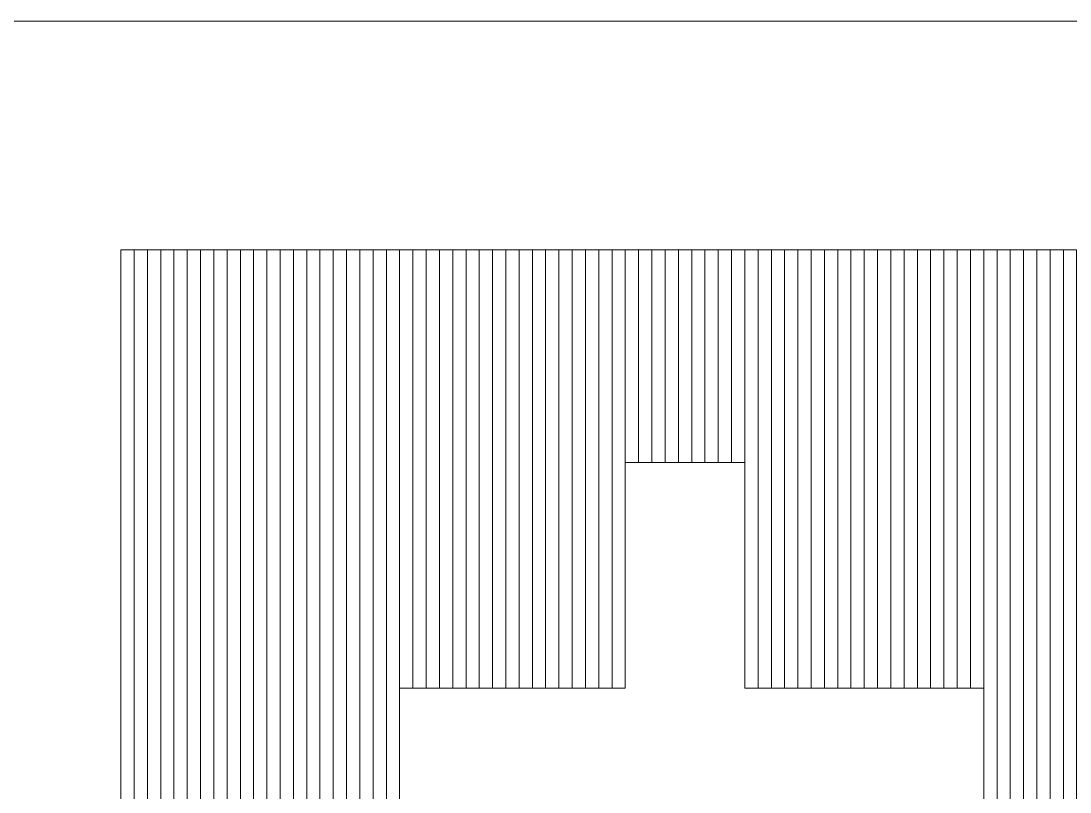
# Model space of a CAD drawing. Header units: millimetres. Extents: x -86 to 67, y -55 to 52.
# Drawn here: x -43.457 to -41.449, y 33.259 to 34.734 of the extents above; entities that cross this region are included whole.
import ezdxf

# ---------------------------------------------------------------- set-up
doc = ezdxf.new("R2010")
doc.units = ezdxf.units.MM
doc.header["$MEASUREMENT"] = 0
doc.layers.add('BG_OUTLINE', color=7, linetype='Continuous')
doc.layers.add('MA_PEN3', color=7, linetype='Continuous')

msp = doc.modelspace()

# ---------------------------------------------------------------- linework, layer by layer
at = {"layer": 'BG_OUTLINE', "color": 3, "lineweight": 9}
msp.add_open_spline([(-60.0926, 34.7331), (-60.0926, 34.7331), (63.7724, 34.7331), (63.7724, 34.7331), (63.7724, 34.7331), (64.585, 34.7336), (65.3646, 34.4113), (65.9396, 33.837), (65.9396, 33.837), (66.5146, 33.2627), (66.8379, 32.4797), (66.8384, 31.667), (66.8384, 31.667), (66.8384, 31.667), (66.8412, -52.28), (66.8412, -52.28), (66.8412, -52.28), (66.8412, -52.28), (66.8384, -52.1933), (66.8384, -52.1933), (66.8384, -52.1933), (66.8389, -53.006), (66.5166, -53.7856), (65.9424, -54.3606), (65.9424, -54.3606), (65.3681, -54.9356), (64.585, -55.2589), (63.7724, -55.2594), (63.7724, -55.2594), (63.7724, -55.2594), (-60.1869, -55.2594), (-60.1869, -55.2594), (-60.1869, -55.2594), (-60.1869, -55.2594), (-60.0853, -55.2518), (-60.0853, -55.2518), (-60.0853, -55.2518), (-60.8979, -55.2523), (-61.6775, -54.9299), (-62.2525, -54.3557), (-62.2525, -54.3557), (-62.8275, -53.7814), (-63.1508, -52.9984), (-63.1513, -52.1857), (-63.1513, -52.1857), (-63.1513, -52.1857), (-63.1587, 31.667), (-63.1587, 31.667), (-63.1587, 31.667), (-63.1592, 32.4797), (-62.8369, 33.2593), (-62.2626, 33.8343), (-62.2626, 33.8343), (-61.6883, 34.4093), (-60.9053, 34.7326), (-60.0926, 34.7331)], degree=3, knots=[0, 0, 0, 0, 0.071429, 0.071429, 0.071429, 0.071429, 0.142857, 0.142857, 0.142857, 0.142857, 0.214286, 0.214286, 0.214286, 0.214286, 0.285714, 0.285714, 0.285714, 0.285714, 0.357143, 0.357143, 0.357143, 0.357143, 0.428571, 0.428571, 0.428571, 0.428571, 0.5, 0.5, 0.5, 0.5, 0.571429, 0.571429, 0.571429, 0.571429, 0.642857, 0.642857, 0.642857, 0.642857, 0.714286, 0.714286, 0.714286, 0.714286, 0.785714, 0.785714, 0.785714, 0.785714, 0.857143, 0.857143, 0.857143, 0.857143, 0.928571, 0.928571, 0.928571, 0.928571, 1, 1, 1, 1], dxfattribs=at)
at = {"layer": 'MA_PEN3', "color": 5, "lineweight": 9}
for points in [[(-43.2654, 34.2959), (-43.2654, 34.2959), (-43.24, 34.2959), (-43.24, 34.2959), (-43.24, 34.2959), (-43.24, 34.2959), (-43.24, 25.9647), (-43.24, 25.9647), (-43.24, 25.9647), (-43.24, 25.9647), (-43.2654, 25.9647), (-43.2654, 25.9647), (-43.2654, 25.9647), (-43.2654, 25.9647), (-43.2654, 34.2959), (-43.2654, 34.2959)], [(-43.24, 34.2959), (-43.24, 34.2959), (-43.2146, 34.2959), (-43.2146, 34.2959), (-43.2146, 34.2959), (-43.2146, 34.2959), (-43.2146, 25.9647), (-43.2146, 25.9647), (-43.2146, 25.9647), (-43.2146, 25.9647), (-43.24, 25.9647), (-43.24, 25.9647), (-43.24, 25.9647), (-43.24, 25.9647), (-43.24, 34.2959), (-43.24, 34.2959)], [(-43.2146, 34.2959), (-43.2146, 34.2959), (-43.1892, 34.2959), (-43.1892, 34.2959), (-43.1892, 34.2959), (-43.1892, 34.2959), (-43.1892, 25.9647), (-43.1892, 25.9647), (-43.1892, 25.9647), (-43.1892, 25.9647), (-43.2146, 25.9647), (-43.2146, 25.9647), (-43.2146, 25.9647), (-43.2146, 25.9647), (-43.2146, 34.2959), (-43.2146, 34.2959)], [(-43.1892, 34.2959), (-43.1892, 34.2959), (-43.1638, 34.2959), (-43.1638, 34.2959), (-43.1638, 34.2959), (-43.1638, 34.2959), (-43.1638, 25.9647), (-43.1638, 25.9647), (-43.1638, 25.9647), (-43.1638, 25.9647), (-43.1892, 25.9647), (-43.1892, 25.9647), (-43.1892, 25.9647), (-43.1892, 25.9647), (-43.1892, 34.2959), (-43.1892, 34.2959)], [(-43.1638, 34.2959), (-43.1638, 34.2959), (-43.1384, 34.2959), (-43.1384, 34.2959), (-43.1384, 34.2959), (-43.1384, 34.2959), (-43.1384, 25.9647), (-43.1384, 25.9647), (-43.1384, 25.9647), (-43.1384, 25.9647), (-43.1638, 25.9647), (-43.1638, 25.9647), (-43.1638, 25.9647), (-43.1638, 25.9647), (-43.1638, 34.2959), (-43.1638, 34.2959)], [(-43.1384, 34.2959), (-43.1384, 34.2959), (-43.113, 34.2959), (-43.113, 34.2959), (-43.113, 34.2959), (-43.113, 34.2959), (-43.113, 25.9647), (-43.113, 25.9647), (-43.113, 25.9647), (-43.113, 25.9647), (-43.1384, 25.9647), (-43.1384, 25.9647), (-43.1384, 25.9647), (-43.1384, 25.9647), (-43.1384, 34.2959), (-43.1384, 34.2959)], [(-43.113, 34.2959), (-43.113, 34.2959), (-43.0876, 34.2959), (-43.0876, 34.2959), (-43.0876, 34.2959), (-43.0876, 34.2959), (-43.0876, 25.9647), (-43.0876, 25.9647), (-43.0876, 25.9647), (-43.0876, 25.9647), (-43.113, 25.9647), (-43.113, 25.9647), (-43.113, 25.9647), (-43.113, 25.9647), (-43.113, 34.2959), (-43.113, 34.2959)], [(-43.0876, 34.2959), (-43.0876, 34.2959), (-43.0622, 34.2959), (-43.0622, 34.2959), (-43.0622, 34.2959), (-43.0622, 34.2959), (-43.0622, 25.9647), (-43.0622, 25.9647), (-43.0622, 25.9647), (-43.0622, 25.9647), (-43.0876, 25.9647), (-43.0876, 25.9647), (-43.0876, 25.9647), (-43.0876, 25.9647), (-43.0876, 34.2959), (-43.0876, 34.2959)], [(-43.0622, 34.2959), (-43.0622, 34.2959), (-43.0368, 34.2959), (-43.0368, 34.2959), (-43.0368, 34.2959), (-43.0368, 34.2959), (-43.0368, 25.9647), (-43.0368, 25.9647), (-43.0368, 25.9647), (-43.0368, 25.9647), (-43.0622, 25.9647), (-43.0622, 25.9647), (-43.0622, 25.9647), (-43.0622, 25.9647), (-43.0622, 34.2959), (-43.0622, 34.2959)], [(-43.0368, 34.2959), (-43.0368, 34.2959), (-43.0114, 34.2959), (-43.0114, 34.2959), (-43.0114, 34.2959), (-43.0114, 34.2959), (-43.0114, 25.9647), (-43.0114, 25.9647), (-43.0114, 25.9647), (-43.0114, 25.9647), (-43.0368, 25.9647), (-43.0368, 25.9647), (-43.0368, 25.9647), (-43.0368, 25.9647), (-43.0368, 34.2959), (-43.0368, 34.2959)], [(-43.0114, 34.2959), (-43.0114, 34.2959), (-42.986, 34.2959), (-42.986, 34.2959), (-42.986, 34.2959), (-42.986, 34.2959), (-42.986, 25.9647), (-42.986, 25.9647), (-42.986, 25.9647), (-42.986, 25.9647), (-43.0114, 25.9647), (-43.0114, 25.9647), (-43.0114, 25.9647), (-43.0114, 25.9647), (-43.0114, 34.2959), (-43.0114, 34.2959)], [(-42.986, 34.2959), (-42.986, 34.2959), (-42.9606, 34.2959), (-42.9606, 34.2959), (-42.9606, 34.2959), (-42.9606, 34.2959), (-42.9606, 25.9647), (-42.9606, 25.9647), (-42.9606, 25.9647), (-42.9606, 25.9647), (-42.986, 25.9647), (-42.986, 25.9647), (-42.986, 25.9647), (-42.986, 25.9647), (-42.986, 34.2959), (-42.986, 34.2959)], [(-42.9606, 34.2959), (-42.9606, 34.2959), (-42.9352, 34.2959), (-42.9352, 34.2959), (-42.9352, 34.2959), (-42.9352, 34.2959), (-42.9352, 25.9647), (-42.9352, 25.9647), (-42.9352, 25.9647), (-42.9352, 25.9647), (-42.9606, 25.9647), (-42.9606, 25.9647), (-42.9606, 25.9647), (-42.9606, 25.9647), (-42.9606, 34.2959), (-42.9606, 34.2959)], [(-42.9352, 34.2959), (-42.9352, 34.2959), (-42.9098, 34.2959), (-42.9098, 34.2959), (-42.9098, 34.2959), (-42.9098, 34.2959), (-42.9098, 25.9647), (-42.9098, 25.9647), (-42.9098, 25.9647), (-42.9098, 25.9647), (-42.9352, 25.9647), (-42.9352, 25.9647), (-42.9352, 25.9647), (-42.9352, 25.9647), (-42.9352, 34.2959), (-42.9352, 34.2959)], [(-42.9098, 34.2959), (-42.9098, 34.2959), (-42.8844, 34.2959), (-42.8844, 34.2959), (-42.8844, 34.2959), (-42.8844, 34.2959), (-42.8844, 25.9647), (-42.8844, 25.9647), (-42.8844, 25.9647), (-42.8844, 25.9647), (-42.9098, 25.9647), (-42.9098, 25.9647), (-42.9098, 25.9647), (-42.9098, 25.9647), (-42.9098, 34.2959), (-42.9098, 34.2959)], [(-42.8844, 34.2959), (-42.8844, 34.2959), (-42.859, 34.2959), (-42.859, 34.2959), (-42.859, 34.2959), (-42.859, 34.2959), (-42.859, 25.9647), (-42.859, 25.9647), (-42.859, 25.9647), (-42.859, 25.9647), (-42.8844, 25.9647), (-42.8844, 25.9647), (-42.8844, 25.9647), (-42.8844, 25.9647), (-42.8844, 34.2959), (-42.8844, 34.2959)], [(-42.859, 34.2959), (-42.859, 34.2959), (-42.8336, 34.2959), (-42.8336, 34.2959), (-42.8336, 34.2959), (-42.8336, 34.2959), (-42.8336, 25.9647), (-42.8336, 25.9647), (-42.8336, 25.9647), (-42.8336, 25.9647), (-42.859, 25.9647), (-42.859, 25.9647), (-42.859, 25.9647), (-42.859, 25.9647), (-42.859, 34.2959), (-42.859, 34.2959)], [(-42.8336, 34.2959), (-42.8336, 34.2959), (-42.8082, 34.2959), (-42.8082, 34.2959), (-42.8082, 34.2959), (-42.8082, 34.2959), (-42.8082, 32.1877), (-42.8082, 32.1877), (-42.8082, 32.1877), (-42.8082, 32.1877), (-42.8336, 32.1877), (-42.8336, 32.1877), (-42.8336, 32.1877), (-42.8336, 32.1877), (-42.8336, 34.2959), (-42.8336, 34.2959)], [(-42.8082, 34.2959), (-42.8082, 34.2959), (-42.7828, 34.2959), (-42.7828, 34.2959), (-42.7828, 34.2959), (-42.7828, 34.2959), (-42.7828, 32.2893), (-42.7828, 32.2893), (-42.7828, 32.2893), (-42.7828, 32.2893), (-42.8082, 32.2893), (-42.8082, 32.2893), (-42.8082, 32.2893), (-42.8082, 32.2893), (-42.8082, 34.2959), (-42.8082, 34.2959)], [(-42.7828, 34.2959), (-42.7828, 34.2959), (-42.7574, 34.2959), (-42.7574, 34.2959), (-42.7574, 34.2959), (-42.7574, 34.2959), (-42.7574, 32.3147), (-42.7574, 32.3147), (-42.7574, 32.3147), (-42.7574, 32.3147), (-42.7828, 32.3147), (-42.7828, 32.3147), (-42.7828, 32.3147), (-42.7828, 32.3147), (-42.7828, 34.2959), (-42.7828, 34.2959)], [(-42.7574, 34.2959), (-42.7574, 34.2959), (-42.732, 34.2959), (-42.732, 34.2959), (-42.732, 34.2959), (-42.732, 34.2959), (-42.732, 32.3147), (-42.732, 32.3147), (-42.732, 32.3147), (-42.732, 32.3147), (-42.7574, 32.3147), (-42.7574, 32.3147), (-42.7574, 32.3147), (-42.7574, 32.3147), (-42.7574, 34.2959), (-42.7574, 34.2959)], [(-42.732, 34.2959), (-42.732, 34.2959), (-42.7066, 34.2959), (-42.7066, 34.2959), (-42.7066, 34.2959), (-42.7066, 34.2959), (-42.7066, 33.4577), (-42.7066, 33.4577), (-42.7066, 33.4577), (-42.7066, 33.4577), (-42.732, 33.4577), (-42.732, 33.4577), (-42.732, 33.4577), (-42.732, 33.4577), (-42.732, 34.2959), (-42.732, 34.2959)], [(-42.7066, 34.2959), (-42.7066, 34.2959), (-42.6812, 34.2959), (-42.6812, 34.2959), (-42.6812, 34.2959), (-42.6812, 34.2959), (-42.6812, 33.4577), (-42.6812, 33.4577), (-42.6812, 33.4577), (-42.6812, 33.4577), (-42.7066, 33.4577), (-42.7066, 33.4577), (-42.7066, 33.4577), (-42.7066, 33.4577), (-42.7066, 34.2959), (-42.7066, 34.2959)], [(-42.6812, 34.2959), (-42.6812, 34.2959), (-42.6558, 34.2959), (-42.6558, 34.2959), (-42.6558, 34.2959), (-42.6558, 34.2959), (-42.6558, 33.4577), (-42.6558, 33.4577), (-42.6558, 33.4577), (-42.6558, 33.4577), (-42.6812, 33.4577), (-42.6812, 33.4577), (-42.6812, 33.4577), (-42.6812, 33.4577), (-42.6812, 34.2959), (-42.6812, 34.2959)], [(-42.6558, 34.2959), (-42.6558, 34.2959), (-42.6304, 34.2959), (-42.6304, 34.2959), (-42.6304, 34.2959), (-42.6304, 34.2959), (-42.6304, 33.4577), (-42.6304, 33.4577), (-42.6304, 33.4577), (-42.6304, 33.4577), (-42.6558, 33.4577), (-42.6558, 33.4577), (-42.6558, 33.4577), (-42.6558, 33.4577), (-42.6558, 34.2959), (-42.6558, 34.2959)], [(-42.6304, 34.2959), (-42.6304, 34.2959), (-42.605, 34.2959), (-42.605, 34.2959), (-42.605, 34.2959), (-42.605, 34.2959), (-42.605, 33.4577), (-42.605, 33.4577), (-42.605, 33.4577), (-42.605, 33.4577), (-42.6304, 33.4577), (-42.6304, 33.4577), (-42.6304, 33.4577), (-42.6304, 33.4577), (-42.6304, 34.2959), (-42.6304, 34.2959)], [(-42.605, 34.2959), (-42.605, 34.2959), (-42.5796, 34.2959), (-42.5796, 34.2959), (-42.5796, 34.2959), (-42.5796, 34.2959), (-42.5796, 33.4577), (-42.5796, 33.4577), (-42.5796, 33.4577), (-42.5796, 33.4577), (-42.605, 33.4577), (-42.605, 33.4577), (-42.605, 33.4577), (-42.605, 33.4577), (-42.605, 34.2959), (-42.605, 34.2959)], [(-42.5796, 34.2959), (-42.5796, 34.2959), (-42.5542, 34.2959), (-42.5542, 34.2959), (-42.5542, 34.2959), (-42.5542, 34.2959), (-42.5542, 33.4577), (-42.5542, 33.4577), (-42.5542, 33.4577), (-42.5542, 33.4577), (-42.5796, 33.4577), (-42.5796, 33.4577), (-42.5796, 33.4577), (-42.5796, 33.4577), (-42.5796, 34.2959), (-42.5796, 34.2959)], [(-42.5542, 34.2959), (-42.5542, 34.2959), (-42.5288, 34.2959), (-42.5288, 34.2959), (-42.5288, 34.2959), (-42.5288, 34.2959), (-42.5288, 33.4577), (-42.5288, 33.4577), (-42.5288, 33.4577), (-42.5288, 33.4577), (-42.5542, 33.4577), (-42.5542, 33.4577), (-42.5542, 33.4577), (-42.5542, 33.4577), (-42.5542, 34.2959), (-42.5542, 34.2959)], [(-42.5288, 34.2959), (-42.5288, 34.2959), (-42.5034, 34.2959), (-42.5034, 34.2959), (-42.5034, 34.2959), (-42.5034, 34.2959), (-42.5034, 33.4577), (-42.5034, 33.4577), (-42.5034, 33.4577), (-42.5034, 33.4577), (-42.5288, 33.4577), (-42.5288, 33.4577), (-42.5288, 33.4577), (-42.5288, 33.4577), (-42.5288, 34.2959), (-42.5288, 34.2959)], [(-42.5034, 34.2959), (-42.5034, 34.2959), (-42.478, 34.2959), (-42.478, 34.2959), (-42.478, 34.2959), (-42.478, 34.2959), (-42.478, 33.4577), (-42.478, 33.4577), (-42.478, 33.4577), (-42.478, 33.4577), (-42.5034, 33.4577), (-42.5034, 33.4577), (-42.5034, 33.4577), (-42.5034, 33.4577), (-42.5034, 34.2959), (-42.5034, 34.2959)], [(-42.478, 34.2959), (-42.478, 34.2959), (-42.4526, 34.2959), (-42.4526, 34.2959), (-42.4526, 34.2959), (-42.4526, 34.2959), (-42.4526, 33.4577), (-42.4526, 33.4577), (-42.4526, 33.4577), (-42.4526, 33.4577), (-42.478, 33.4577), (-42.478, 33.4577), (-42.478, 33.4577), (-42.478, 33.4577), (-42.478, 34.2959), (-42.478, 34.2959)], [(-42.4526, 34.2959), (-42.4526, 34.2959), (-42.4272, 34.2959), (-42.4272, 34.2959), (-42.4272, 34.2959), (-42.4272, 34.2959), (-42.4272, 33.4577), (-42.4272, 33.4577), (-42.4272, 33.4577), (-42.4272, 33.4577), (-42.4526, 33.4577), (-42.4526, 33.4577), (-42.4526, 33.4577), (-42.4526, 33.4577), (-42.4526, 34.2959), (-42.4526, 34.2959)], [(-42.4272, 34.2959), (-42.4272, 34.2959), (-42.4018, 34.2959), (-42.4018, 34.2959), (-42.4018, 34.2959), (-42.4018, 34.2959), (-42.4018, 33.4577), (-42.4018, 33.4577), (-42.4018, 33.4577), (-42.4018, 33.4577), (-42.4272, 33.4577), (-42.4272, 33.4577), (-42.4272, 33.4577), (-42.4272, 33.4577), (-42.4272, 34.2959), (-42.4272, 34.2959)], [(-42.4018, 34.2959), (-42.4018, 34.2959), (-42.3764, 34.2959), (-42.3764, 34.2959), (-42.3764, 34.2959), (-42.3764, 34.2959), (-42.3764, 33.4577), (-42.3764, 33.4577), (-42.3764, 33.4577), (-42.3764, 33.4577), (-42.4018, 33.4577), (-42.4018, 33.4577), (-42.4018, 33.4577), (-42.4018, 33.4577), (-42.4018, 34.2959), (-42.4018, 34.2959)], [(-42.3764, 34.2959), (-42.3764, 34.2959), (-42.351, 34.2959), (-42.351, 34.2959), (-42.351, 34.2959), (-42.351, 34.2959), (-42.351, 33.4577), (-42.351, 33.4577), (-42.351, 33.4577), (-42.351, 33.4577), (-42.3764, 33.4577), (-42.3764, 33.4577), (-42.3764, 33.4577), (-42.3764, 33.4577), (-42.3764, 34.2959), (-42.3764, 34.2959)], [(-42.351, 34.2959), (-42.351, 34.2959), (-42.3256, 34.2959), (-42.3256, 34.2959), (-42.3256, 34.2959), (-42.3256, 34.2959), (-42.3256, 33.4577), (-42.3256, 33.4577), (-42.3256, 33.4577), (-42.3256, 33.4577), (-42.351, 33.4577), (-42.351, 33.4577), (-42.351, 33.4577), (-42.351, 33.4577), (-42.351, 34.2959), (-42.351, 34.2959)], [(-42.3256, 34.2959), (-42.3256, 34.2959), (-42.3002, 34.2959), (-42.3002, 34.2959), (-42.3002, 34.2959), (-42.3002, 34.2959), (-42.3002, 33.4577), (-42.3002, 33.4577), (-42.3002, 33.4577), (-42.3002, 33.4577), (-42.3256, 33.4577), (-42.3256, 33.4577), (-42.3256, 33.4577), (-42.3256, 33.4577), (-42.3256, 34.2959), (-42.3256, 34.2959)], [(-42.3002, 34.2959), (-42.3002, 34.2959), (-42.2748, 34.2959), (-42.2748, 34.2959), (-42.2748, 34.2959), (-42.2748, 34.2959), (-42.2748, 33.8895), (-42.2748, 33.8895), (-42.2748, 33.8895), (-42.2748, 33.8895), (-42.3002, 33.8895), (-42.3002, 33.8895), (-42.3002, 33.8895), (-42.3002, 33.8895), (-42.3002, 34.2959), (-42.3002, 34.2959)], [(-42.2748, 34.2959), (-42.2748, 34.2959), (-42.2494, 34.2959), (-42.2494, 34.2959), (-42.2494, 34.2959), (-42.2494, 34.2959), (-42.2494, 33.8895), (-42.2494, 33.8895), (-42.2494, 33.8895), (-42.2494, 33.8895), (-42.2748, 33.8895), (-42.2748, 33.8895), (-42.2748, 33.8895), (-42.2748, 33.8895), (-42.2748, 34.2959), (-42.2748, 34.2959)], [(-42.2494, 34.2959), (-42.2494, 34.2959), (-42.224, 34.2959), (-42.224, 34.2959), (-42.224, 34.2959), (-42.224, 34.2959), (-42.224, 33.8895), (-42.224, 33.8895), (-42.224, 33.8895), (-42.224, 33.8895), (-42.2494, 33.8895), (-42.2494, 33.8895), (-42.2494, 33.8895), (-42.2494, 33.8895), (-42.2494, 34.2959), (-42.2494, 34.2959)], [(-42.224, 34.2959), (-42.224, 34.2959), (-42.1986, 34.2959), (-42.1986, 34.2959), (-42.1986, 34.2959), (-42.1986, 34.2959), (-42.1986, 33.8895), (-42.1986, 33.8895), (-42.1986, 33.8895), (-42.1986, 33.8895), (-42.224, 33.8895), (-42.224, 33.8895), (-42.224, 33.8895), (-42.224, 33.8895), (-42.224, 34.2959), (-42.224, 34.2959)], [(-42.1986, 34.2959), (-42.1986, 34.2959), (-42.1732, 34.2959), (-42.1732, 34.2959), (-42.1732, 34.2959), (-42.1732, 34.2959), (-42.1732, 33.8895), (-42.1732, 33.8895), (-42.1732, 33.8895), (-42.1732, 33.8895), (-42.1986, 33.8895), (-42.1986, 33.8895), (-42.1986, 33.8895), (-42.1986, 33.8895), (-42.1986, 34.2959), (-42.1986, 34.2959)], [(-42.1732, 34.2959), (-42.1732, 34.2959), (-42.1478, 34.2959), (-42.1478, 34.2959), (-42.1478, 34.2959), (-42.1478, 34.2959), (-42.1478, 33.8895), (-42.1478, 33.8895), (-42.1478, 33.8895), (-42.1478, 33.8895), (-42.1732, 33.8895), (-42.1732, 33.8895), (-42.1732, 33.8895), (-42.1732, 33.8895), (-42.1732, 34.2959), (-42.1732, 34.2959)], [(-42.1478, 34.2959), (-42.1478, 34.2959), (-42.1224, 34.2959), (-42.1224, 34.2959), (-42.1224, 34.2959), (-42.1224, 34.2959), (-42.1224, 33.8895), (-42.1224, 33.8895), (-42.1224, 33.8895), (-42.1224, 33.8895), (-42.1478, 33.8895), (-42.1478, 33.8895), (-42.1478, 33.8895), (-42.1478, 33.8895), (-42.1478, 34.2959), (-42.1478, 34.2959)], [(-42.1224, 34.2959), (-42.1224, 34.2959), (-42.097, 34.2959), (-42.097, 34.2959), (-42.097, 34.2959), (-42.097, 34.2959), (-42.097, 33.8895), (-42.097, 33.8895), (-42.097, 33.8895), (-42.097, 33.8895), (-42.1224, 33.8895), (-42.1224, 33.8895), (-42.1224, 33.8895), (-42.1224, 33.8895), (-42.1224, 34.2959), (-42.1224, 34.2959)], [(-42.097, 34.2959), (-42.097, 34.2959), (-42.0716, 34.2959), (-42.0716, 34.2959), (-42.0716, 34.2959), (-42.0716, 34.2959), (-42.0716, 33.8895), (-42.0716, 33.8895), (-42.0716, 33.8895), (-42.0716, 33.8895), (-42.097, 33.8895), (-42.097, 33.8895), (-42.097, 33.8895), (-42.097, 33.8895), (-42.097, 34.2959), (-42.097, 34.2959)], [(-42.0716, 34.2959), (-42.0716, 34.2959), (-42.0462, 34.2959), (-42.0462, 34.2959), (-42.0462, 34.2959), (-42.0462, 34.2959), (-42.0462, 33.4577), (-42.0462, 33.4577), (-42.0462, 33.4577), (-42.0462, 33.4577), (-42.0716, 33.4577), (-42.0716, 33.4577), (-42.0716, 33.4577), (-42.0716, 33.4577), (-42.0716, 34.2959), (-42.0716, 34.2959)], [(-42.0462, 34.2959), (-42.0462, 34.2959), (-42.0208, 34.2959), (-42.0208, 34.2959), (-42.0208, 34.2959), (-42.0208, 34.2959), (-42.0208, 33.4577), (-42.0208, 33.4577), (-42.0208, 33.4577), (-42.0208, 33.4577), (-42.0462, 33.4577), (-42.0462, 33.4577), (-42.0462, 33.4577), (-42.0462, 33.4577), (-42.0462, 34.2959), (-42.0462, 34.2959)], [(-42.0208, 34.2959), (-42.0208, 34.2959), (-41.9954, 34.2959), (-41.9954, 34.2959), (-41.9954, 34.2959), (-41.9954, 34.2959), (-41.9954, 33.4577), (-41.9954, 33.4577), (-41.9954, 33.4577), (-41.9954, 33.4577), (-42.0208, 33.4577), (-42.0208, 33.4577), (-42.0208, 33.4577), (-42.0208, 33.4577), (-42.0208, 34.2959), (-42.0208, 34.2959)], [(-41.9954, 34.2959), (-41.9954, 34.2959), (-41.97, 34.2959), (-41.97, 34.2959), (-41.97, 34.2959), (-41.97, 34.2959), (-41.97, 33.4577), (-41.97, 33.4577), (-41.97, 33.4577), (-41.97, 33.4577), (-41.9954, 33.4577), (-41.9954, 33.4577), (-41.9954, 33.4577), (-41.9954, 33.4577), (-41.9954, 34.2959), (-41.9954, 34.2959)], [(-41.97, 34.2959), (-41.97, 34.2959), (-41.9446, 34.2959), (-41.9446, 34.2959), (-41.9446, 34.2959), (-41.9446, 34.2959), (-41.9446, 33.4577), (-41.9446, 33.4577), (-41.9446, 33.4577), (-41.9446, 33.4577), (-41.97, 33.4577), (-41.97, 33.4577), (-41.97, 33.4577), (-41.97, 33.4577), (-41.97, 34.2959), (-41.97, 34.2959)], [(-41.9446, 34.2959), (-41.9446, 34.2959), (-41.9192, 34.2959), (-41.9192, 34.2959), (-41.9192, 34.2959), (-41.9192, 34.2959), (-41.9192, 33.4577), (-41.9192, 33.4577), (-41.9192, 33.4577), (-41.9192, 33.4577), (-41.9446, 33.4577), (-41.9446, 33.4577), (-41.9446, 33.4577), (-41.9446, 33.4577), (-41.9446, 34.2959), (-41.9446, 34.2959)], [(-41.9192, 34.2959), (-41.9192, 34.2959), (-41.8938, 34.2959), (-41.8938, 34.2959), (-41.8938, 34.2959), (-41.8938, 34.2959), (-41.8938, 33.4577), (-41.8938, 33.4577), (-41.8938, 33.4577), (-41.8938, 33.4577), (-41.9192, 33.4577), (-41.9192, 33.4577), (-41.9192, 33.4577), (-41.9192, 33.4577), (-41.9192, 34.2959), (-41.9192, 34.2959)], [(-41.8938, 34.2959), (-41.8938, 34.2959), (-41.8684, 34.2959), (-41.8684, 34.2959), (-41.8684, 34.2959), (-41.8684, 34.2959), (-41.8684, 33.4577), (-41.8684, 33.4577), (-41.8684, 33.4577), (-41.8684, 33.4577), (-41.8938, 33.4577), (-41.8938, 33.4577), (-41.8938, 33.4577), (-41.8938, 33.4577), (-41.8938, 34.2959), (-41.8938, 34.2959)], [(-41.8684, 34.2959), (-41.8684, 34.2959), (-41.843, 34.2959), (-41.843, 34.2959), (-41.843, 34.2959), (-41.843, 34.2959), (-41.843, 33.4577), (-41.843, 33.4577), (-41.843, 33.4577), (-41.843, 33.4577), (-41.8684, 33.4577), (-41.8684, 33.4577), (-41.8684, 33.4577), (-41.8684, 33.4577), (-41.8684, 34.2959), (-41.8684, 34.2959)], [(-41.843, 34.2959), (-41.843, 34.2959), (-41.8176, 34.2959), (-41.8176, 34.2959), (-41.8176, 34.2959), (-41.8176, 34.2959), (-41.8176, 33.4577), (-41.8176, 33.4577), (-41.8176, 33.4577), (-41.8176, 33.4577), (-41.843, 33.4577), (-41.843, 33.4577), (-41.843, 33.4577), (-41.843, 33.4577), (-41.843, 34.2959), (-41.843, 34.2959)], [(-41.8176, 34.2959), (-41.8176, 34.2959), (-41.7922, 34.2959), (-41.7922, 34.2959), (-41.7922, 34.2959), (-41.7922, 34.2959), (-41.7922, 33.4577), (-41.7922, 33.4577), (-41.7922, 33.4577), (-41.7922, 33.4577), (-41.8176, 33.4577), (-41.8176, 33.4577), (-41.8176, 33.4577), (-41.8176, 33.4577), (-41.8176, 34.2959), (-41.8176, 34.2959)], [(-41.7922, 34.2959), (-41.7922, 34.2959), (-41.7668, 34.2959), (-41.7668, 34.2959), (-41.7668, 34.2959), (-41.7668, 34.2959), (-41.7668, 33.4577), (-41.7668, 33.4577), (-41.7668, 33.4577), (-41.7668, 33.4577), (-41.7922, 33.4577), (-41.7922, 33.4577), (-41.7922, 33.4577), (-41.7922, 33.4577), (-41.7922, 34.2959), (-41.7922, 34.2959)], [(-41.7668, 34.2959), (-41.7668, 34.2959), (-41.7414, 34.2959), (-41.7414, 34.2959), (-41.7414, 34.2959), (-41.7414, 34.2959), (-41.7414, 33.4577), (-41.7414, 33.4577), (-41.7414, 33.4577), (-41.7414, 33.4577), (-41.7668, 33.4577), (-41.7668, 33.4577), (-41.7668, 33.4577), (-41.7668, 33.4577), (-41.7668, 34.2959), (-41.7668, 34.2959)], [(-41.7414, 34.2959), (-41.7414, 34.2959), (-41.716, 34.2959), (-41.716, 34.2959), (-41.716, 34.2959), (-41.716, 34.2959), (-41.716, 33.4577), (-41.716, 33.4577), (-41.716, 33.4577), (-41.716, 33.4577), (-41.7414, 33.4577), (-41.7414, 33.4577), (-41.7414, 33.4577), (-41.7414, 33.4577), (-41.7414, 34.2959), (-41.7414, 34.2959)], [(-41.716, 34.2959), (-41.716, 34.2959), (-41.6906, 34.2959), (-41.6906, 34.2959), (-41.6906, 34.2959), (-41.6906, 34.2959), (-41.6906, 33.4577), (-41.6906, 33.4577), (-41.6906, 33.4577), (-41.6906, 33.4577), (-41.716, 33.4577), (-41.716, 33.4577), (-41.716, 33.4577), (-41.716, 33.4577), (-41.716, 34.2959), (-41.716, 34.2959)], [(-41.6906, 34.2959), (-41.6906, 34.2959), (-41.6652, 34.2959), (-41.6652, 34.2959), (-41.6652, 34.2959), (-41.6652, 34.2959), (-41.6652, 33.4577), (-41.6652, 33.4577), (-41.6652, 33.4577), (-41.6652, 33.4577), (-41.6906, 33.4577), (-41.6906, 33.4577), (-41.6906, 33.4577), (-41.6906, 33.4577), (-41.6906, 34.2959), (-41.6906, 34.2959)], [(-41.6652, 34.2959), (-41.6652, 34.2959), (-41.6398, 34.2959), (-41.6398, 34.2959), (-41.6398, 34.2959), (-41.6398, 34.2959), (-41.6398, 33.4577), (-41.6398, 33.4577), (-41.6398, 33.4577), (-41.6398, 33.4577), (-41.6652, 33.4577), (-41.6652, 33.4577), (-41.6652, 33.4577), (-41.6652, 33.4577), (-41.6652, 34.2959), (-41.6652, 34.2959)], [(-41.6398, 34.2959), (-41.6398, 34.2959), (-41.6144, 34.2959), (-41.6144, 34.2959), (-41.6144, 34.2959), (-41.6144, 34.2959), (-41.6144, 33.4577), (-41.6144, 33.4577), (-41.6144, 33.4577), (-41.6144, 33.4577), (-41.6398, 33.4577), (-41.6398, 33.4577), (-41.6398, 33.4577), (-41.6398, 33.4577), (-41.6398, 34.2959), (-41.6398, 34.2959)], [(-41.6144, 34.2959), (-41.6144, 34.2959), (-41.589, 34.2959), (-41.589, 34.2959), (-41.589, 34.2959), (-41.589, 34.2959), (-41.589, 32.2893), (-41.589, 32.2893), (-41.589, 32.2893), (-41.589, 32.2893), (-41.6144, 32.2893), (-41.6144, 32.2893), (-41.6144, 32.2893), (-41.6144, 32.2893), (-41.6144, 34.2959), (-41.6144, 34.2959)], [(-41.589, 34.2959), (-41.589, 34.2959), (-41.5636, 34.2959), (-41.5636, 34.2959), (-41.5636, 34.2959), (-41.5636, 34.2959), (-41.5636, 32.2893), (-41.5636, 32.2893), (-41.5636, 32.2893), (-41.5636, 32.2893), (-41.589, 32.2893), (-41.589, 32.2893), (-41.589, 32.2893), (-41.589, 32.2893), (-41.589, 34.2959), (-41.589, 34.2959)], [(-41.5636, 34.2959), (-41.5636, 34.2959), (-41.5382, 34.2959), (-41.5382, 34.2959), (-41.5382, 34.2959), (-41.5382, 34.2959), (-41.5382, 32.2893), (-41.5382, 32.2893), (-41.5382, 32.2893), (-41.5382, 32.2893), (-41.5636, 32.2893), (-41.5636, 32.2893), (-41.5636, 32.2893), (-41.5636, 32.2893), (-41.5636, 34.2959), (-41.5636, 34.2959)], [(-41.5382, 34.2959), (-41.5382, 34.2959), (-41.5128, 34.2959), (-41.5128, 34.2959), (-41.5128, 34.2959), (-41.5128, 34.2959), (-41.5128, 32.2893), (-41.5128, 32.2893), (-41.5128, 32.2893), (-41.5128, 32.2893), (-41.5382, 32.2893), (-41.5382, 32.2893), (-41.5382, 32.2893), (-41.5382, 32.2893), (-41.5382, 34.2959), (-41.5382, 34.2959)], [(-41.5128, 34.2959), (-41.5128, 34.2959), (-41.4874, 34.2959), (-41.4874, 34.2959), (-41.4874, 34.2959), (-41.4874, 34.2959), (-41.4874, 32.2893), (-41.4874, 32.2893), (-41.4874, 32.2893), (-41.4874, 32.2893), (-41.5128, 32.2893), (-41.5128, 32.2893), (-41.5128, 32.2893), (-41.5128, 32.2893), (-41.5128, 34.2959), (-41.5128, 34.2959)], [(-41.4874, 34.2959), (-41.4874, 34.2959), (-41.462, 34.2959), (-41.462, 34.2959), (-41.462, 34.2959), (-41.462, 34.2959), (-41.462, 32.2893), (-41.462, 32.2893), (-41.462, 32.2893), (-41.462, 32.2893), (-41.4874, 32.2893), (-41.4874, 32.2893), (-41.4874, 32.2893), (-41.4874, 32.2893), (-41.4874, 34.2959), (-41.4874, 34.2959)], [(-41.462, 34.2959), (-41.462, 34.2959), (-41.4366, 34.2959), (-41.4366, 34.2959), (-41.4366, 34.2959), (-41.4366, 34.2959), (-41.4366, 32.2893), (-41.4366, 32.2893), (-41.4366, 32.2893), (-41.4366, 32.2893), (-41.462, 32.2893), (-41.462, 32.2893), (-41.462, 32.2893), (-41.462, 32.2893), (-41.462, 34.2959), (-41.462, 34.2959)]]:
    msp.add_open_spline(points, degree=3, knots=[0, 0, 0, 0, 0.25, 0.25, 0.25, 0.25, 0.5, 0.5, 0.5, 0.5, 0.75, 0.75, 0.75, 0.75, 1, 1, 1, 1], dxfattribs=at)

doc.saveas('drawing.dxf')
